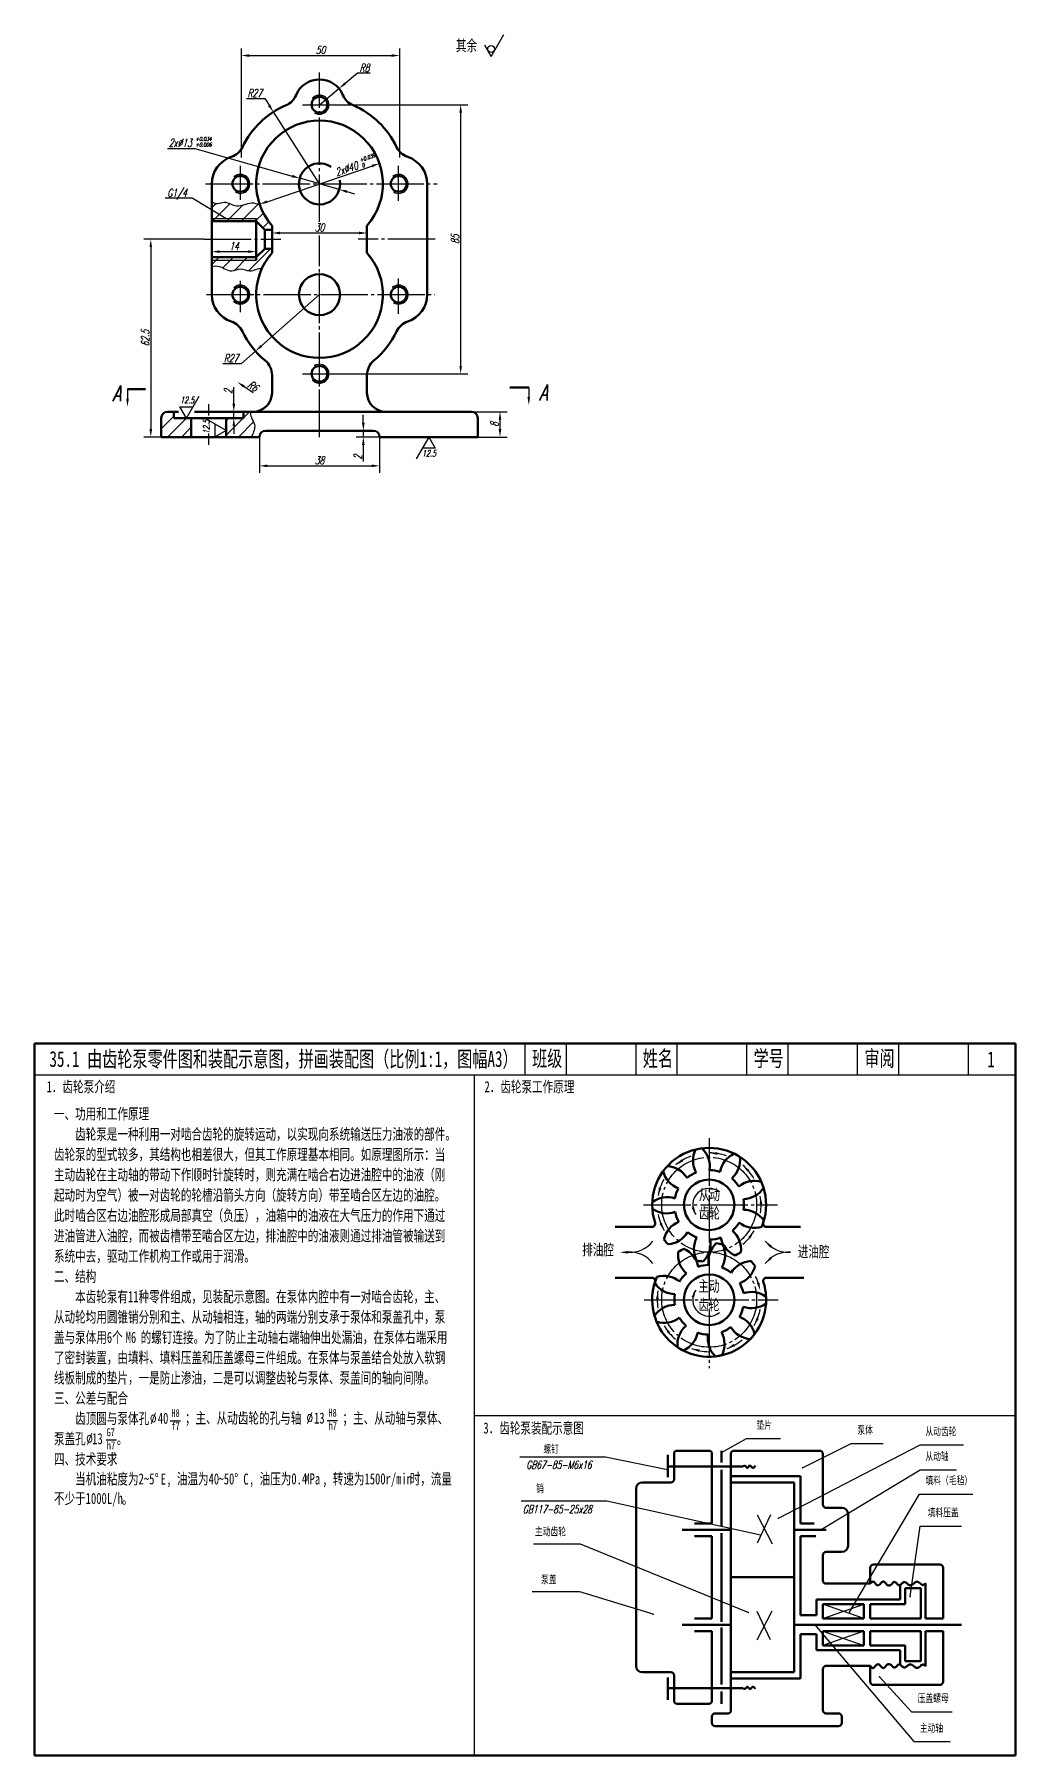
# Model space of a CAD drawing. Header units: millimetres. Extents: x -523 to 2676, y -549 to 1097.
# Drawn here: x 604 to 914, y 553 to 1097 of the extents above; entities that cross this region are included whole.
import ezdxf

# ---------------------------------------------------------------- set-up
doc = ezdxf.new("R2010")
doc.units = ezdxf.units.MM
doc.header["$PDMODE"] = 33
doc.header["$PDSIZE"] = 1.5
doc.linetypes.add('myCENTER', pattern=[18, 15, -1, 1, -1])
for name, color, linetype, lineweight in [('中心线', 7, 'myCENTER', 25), ('剖面线', 7, 'Continuous', 25), ('尺寸', 7, 'Continuous', 25), ('文字', 7, 'Continuous', 25), ('标注', 7, 'Continuous', 25), ('标题文字', 7, 'Continuous', 25), ('粗实线', 7, 'Continuous', 50), ('细实线', 7, 'Continuous', 25)]:
    doc.layers.add(name, color=color, linetype=linetype, lineweight=lineweight)
doc.styles.add('上下偏差3.5', font='txt.shx', dxfattribs={"width": 0.7, "oblique": 15, "height": 3.5})
doc.styles.add('图中汉字2-3.5号', font='', dxfattribs={"width": 0.7, "height": 3.5})
doc.styles.add('字母标注-2.5号', font='txt.shx', dxfattribs={"width": 0.7, "oblique": 15, "height": 2.5})
doc.styles.add('尺寸文字1-2.5号', font='txt.shx', dxfattribs={"width": 0.7, "oblique": 15, "height": 2.5})
doc.styles.add('标题汉字1-5号', font='SimSun.ttf', dxfattribs={"width": 0.7, "height": 5})
doc.styles.add('标题汉字2-3.5号', font='SimSun.ttf', dxfattribs={"width": 0.7, "height": 3.5})
doc.styles.add('样式 1', font='txt.shx', dxfattribs={"width": 0.7, "oblique": 15, "height": 2.5, "bigfont": 'bigfont.shx'})
doc.styles.get('图中汉字2-3.5号').set_extended_font_data('FZFangSong-Z02')
doc.dimstyles.new('ISO-25', dxfattribs={"dimtxt": 3.5, "dimasz": 2.5, "dimexe": 2.25, "dimexo": 0, "dimgap": 0.5, "dimtad": 1, "dimdsep": 46, "dimtxsty": '尺寸文字1-2.5号', "dimcen": 2.5, "dimadec": 0, "dimazin": 0, "dimtfac": 1, "dimtmove": 0, "dimatfit": 2, "dimfxl": 0, "dimarcsym": 0})
doc.dimstyles.new('水平标注25', dxfattribs={"dimtxt": 2.5, "dimasz": 2.5, "dimexe": 2, "dimexo": 0, "dimgap": 0.5, "dimtad": 1, "dimtih": 1, "dimtoh": 1, "dimdec": 0, "dimzin": 0, "dimdsep": 46, "dimtxsty": '尺寸文字1-2.5号', "dimcen": 0, "dimadec": 0, "dimazin": 0, "dimtfac": 1, "dimtdec": 0, "dimtmove": 1, "dimatfit": 2, "dimfxl": 0, "dimtolj": 1, "dimtzin": 0, "dimarcsym": 0})
pattern_1 = [(45, (-635.3552, 896.8836), (-2.245064, 2.245064), [])]

# ---------------------------------------------------------------- blocks, each defined once
blk = doc.blocks.new('*D446')
at = {"layer": 'Defpoints', "color": 0}
for p in [(657.14, 1032.53), (640.41, 970.03), (643.72, 970.03)]:
    blk.add_point(p, dxfattribs=at)
at = {"layer": '尺寸', "color": 0, "lineweight": -2}
for p, q in [((657.14, 1032.53), (638.16, 1032.53)), ((640.41, 1030.03), (640.41, 972.53)), ((643.72, 970.03), (638.16, 970.03))]:
    blk.add_line(p, q, dxfattribs=at)
at = {"layer": '尺寸', "color": 0}
for points in [[(639.99, 1030.03), (640.82, 1030.03), (640.41, 1032.53)], [(639.99, 972.53), (640.82, 972.53), (640.41, 970.03)]]:
    blk.add_solid(points, dxfattribs=at)
at = {"layer": '尺寸', "color": 0, "insert": (638.66, 1001.28), "char_height": 2.5, "attachment_point": 5, "rotation": 90, "style": '尺寸文字1-2.5号'}
blk.add_mtext('62.5', dxfattribs=at)
blk = doc.blocks.new('*D445')
at = {"layer": 'Defpoints', "color": 0}
for p in [(719.05, 1090.57), (669.05, 1058.35), (719.05, 1058.35)]:
    blk.add_point(p, dxfattribs=at)
at = {"layer": '尺寸', "color": 0, "lineweight": -2}
for p, q in [((669.05, 1058.35), (669.05, 1092.82)), ((671.55, 1090.57), (716.55, 1090.57)), ((719.05, 1058.35), (719.05, 1092.82))]:
    blk.add_line(p, q, dxfattribs=at)
at = {"layer": '尺寸', "color": 0}
for points in [[(671.55, 1090.99), (671.55, 1090.15), (669.05, 1090.57)], [(716.55, 1090.99), (716.55, 1090.15), (719.05, 1090.57)]]:
    blk.add_solid(points, dxfattribs=at)
at = {"layer": '尺寸', "color": 0, "insert": (694.05, 1092.32), "char_height": 2.5, "attachment_point": 5, "style": '尺寸文字1-2.5号'}
blk.add_mtext('50', dxfattribs=at)
blk = doc.blocks.new('*D447')
at = {"layer": 'Defpoints', "color": 0}
for p in [(699.87, 1080.14), (693.72, 1075.03)]:
    blk.add_point(p, dxfattribs=at)
at = {"layer": '尺寸', "color": 0, "lineweight": -2}
for p, q in [((705.69, 1084.98), (701.79, 1081.74)), ((709.67, 1084.98), (705.69, 1084.98)), ((693.72, 1075.03), (699.87, 1080.14))]:
    blk.add_line(p, q, dxfattribs=at)
at = {"layer": '尺寸', "color": 0}
blk.add_solid([(701.53, 1082.06), (702.06, 1081.42), (699.87, 1080.14)], dxfattribs=at)
at = {"layer": '尺寸', "color": 0, "insert": (707.93, 1086.73), "char_height": 2.5, "attachment_point": 5, "style": '尺寸文字1-2.5号'}
blk.add_mtext('\\A1;R8', dxfattribs=at)
blk = doc.blocks.new('*D448')
at = {"layer": 'Defpoints', "color": 0}
for p in [(699.95, 1075.03), (699.95, 990.03), (738.31, 990.03)]:
    blk.add_point(p, dxfattribs=at)
at = {"layer": '尺寸', "color": 0, "lineweight": -2}
for p, q in [((699.95, 1075.03), (740.56, 1075.03)), ((738.31, 1072.53), (738.31, 992.53)), ((699.95, 990.03), (740.56, 990.03))]:
    blk.add_line(p, q, dxfattribs=at)
at = {"layer": '尺寸', "color": 0}
for points in [[(737.9, 1072.53), (738.73, 1072.53), (738.31, 1075.03)], [(737.9, 992.53), (738.73, 992.53), (738.31, 990.03)]]:
    blk.add_solid(points, dxfattribs=at)
at = {"layer": '尺寸', "color": 0, "insert": (736.56, 1032.53), "char_height": 2.5, "attachment_point": 5, "rotation": 90, "style": '尺寸文字1-2.5号'}
blk.add_mtext('85', dxfattribs=at)
blk = doc.blocks.new('*D449')
at = {"layer": 'Defpoints', "color": 0}
for p in [(687.46, 1051.81), (699.97, 1048.26)]:
    blk.add_point(p, dxfattribs=at)
at = {"layer": '尺寸', "color": 0, "lineweight": -2}
for p, q in [((645.66, 1061.24), (654.3, 1061.24)), ((654.3, 1061.24), (685.06, 1052.49)), ((699.97, 1048.26), (687.46, 1051.81)), ((702.37, 1047.57), (704.78, 1046.89))]:
    blk.add_line(p, q, dxfattribs=at)
at = {"layer": '尺寸', "color": 0}
for points in [[(685.17, 1052.89), (684.95, 1052.09), (687.46, 1051.81)], [(702.49, 1047.97), (702.26, 1047.17), (699.97, 1048.26)]]:
    blk.add_solid(points, dxfattribs=at)
at = {"layer": '尺寸', "color": 0, "insert": (649.73, 1062.99), "char_height": 2.5, "attachment_point": 5, "style": '尺寸文字1-2.5号'}
blk.add_mtext('\\A1;2x%%C13', dxfattribs=at)
blk = doc.blocks.new('*D450')
at = {"layer": 'Defpoints', "color": 0}
for p in [(712.65, 1056.47), (674.78, 1043.6)]:
    blk.add_point(p, dxfattribs=at)
at = {"layer": '尺寸', "color": 0, "lineweight": -2}
blk.add_line((677.15, 1044.4), (710.29, 1055.66), dxfattribs=at)
at = {"layer": '尺寸', "color": 0}
for points in [[(710.15, 1056.06), (710.42, 1055.27), (712.65, 1056.47)], [(677.01, 1044.8), (677.28, 1044.01), (674.78, 1043.6)]]:
    blk.add_solid(points, dxfattribs=at)
at = {"layer": '尺寸', "color": 0, "insert": (702.26, 1054.79), "char_height": 2.5, "attachment_point": 5, "rotation": 18.7713, "style": '尺寸文字1-2.5号'}
blk.add_mtext('2x%%C40', dxfattribs=at)
blk = doc.blocks.new('*D451')
at = {"layer": 'Defpoints', "color": 0}
for p in [(739.72, 978.03), (743.72, 970.03), (750.74, 970.03)]:
    blk.add_point(p, dxfattribs=at)
at = {"layer": '尺寸', "color": 0, "lineweight": -2}
for p, q in [((739.72, 978.03), (752.99, 978.03)), ((750.74, 975.53), (750.74, 972.53)), ((743.72, 970.03), (752.99, 970.03))]:
    blk.add_line(p, q, dxfattribs=at)
at = {"layer": '尺寸', "color": 0}
for points in [[(750.32, 975.53), (751.16, 975.53), (750.74, 978.03)], [(750.32, 972.53), (751.16, 972.53), (750.74, 970.03)]]:
    blk.add_solid(points, dxfattribs=at)
at = {"layer": '尺寸', "color": 0, "insert": (748.99, 974.03), "char_height": 2.5, "attachment_point": 5, "rotation": 90, "style": '尺寸文字1-2.5号'}
blk.add_mtext('8', dxfattribs=at)
blk = doc.blocks.new('*D452')
at = {"layer": 'Defpoints', "color": 0}
for p in [(707.56, 970.03), (710.72, 972.03), (712.72, 970.03)]:
    blk.add_point(p, dxfattribs=at)
at = {"layer": '尺寸', "color": 0, "lineweight": -2}
for p, q in [((707.56, 974.53), (707.56, 977.03)), ((710.72, 972.03), (705.31, 972.03)), ((712.72, 970.03), (705.31, 970.03)), ((707.56, 972.03), (707.56, 970.03)), ((707.56, 967.53), (707.56, 962.31))]:
    blk.add_line(p, q, dxfattribs=at)
at = {"layer": '尺寸', "color": 0}
for points in [[(707.15, 974.53), (707.98, 974.53), (707.56, 972.03)], [(707.15, 967.53), (707.98, 967.53), (707.56, 970.03)]]:
    blk.add_solid(points, dxfattribs=at)
at = {"layer": '尺寸', "color": 0, "insert": (705.81, 963.67), "char_height": 2.5, "attachment_point": 5, "rotation": 90, "style": '尺寸文字1-2.5号'}
blk.add_mtext('2', dxfattribs=at)
blk = doc.blocks.new('*D453')
at = {"layer": 'Defpoints', "color": 0}
for p in [(666.63, 978.03), (669.6, 976.03), (669.72, 978.03)]:
    blk.add_point(p, dxfattribs=at)
at = {"layer": '尺寸', "color": 0, "lineweight": -2}
for p, q in [((666.63, 980.53), (666.63, 985.76)), ((669.72, 978.03), (664.38, 978.03)), ((669.6, 976.03), (664.38, 976.03)), ((666.63, 976.03), (666.63, 978.03)), ((666.63, 973.53), (666.63, 971.03))]:
    blk.add_line(p, q, dxfattribs=at)
at = {"layer": '尺寸', "color": 0}
for points in [[(666.22, 980.53), (667.05, 980.53), (666.63, 978.03)], [(666.22, 973.53), (667.05, 973.53), (666.63, 976.03)]]:
    blk.add_solid(points, dxfattribs=at)
at = {"layer": '尺寸', "color": 0, "insert": (664.88, 984.4), "char_height": 2.5, "attachment_point": 5, "rotation": 90, "style": '尺寸文字1-2.5号'}
blk.add_mtext('2', dxfattribs=at)
blk = doc.blocks.new('*D454')
at = {"layer": 'Defpoints', "color": 0}
for p in [(674.72, 970.03), (712.72, 970.03), (712.72, 960.93)]:
    blk.add_point(p, dxfattribs=at)
at = {"layer": '尺寸', "color": 0, "lineweight": -2}
for p, q in [((674.72, 970.03), (674.72, 958.68)), ((712.72, 970.03), (712.72, 958.68)), ((677.22, 960.93), (710.22, 960.93))]:
    blk.add_line(p, q, dxfattribs=at)
at = {"layer": '尺寸', "color": 0}
for points in [[(677.22, 961.35), (677.22, 960.52), (674.72, 960.93)], [(710.22, 961.35), (710.22, 960.52), (712.72, 960.93)]]:
    blk.add_solid(points, dxfattribs=at)
at = {"layer": '尺寸', "color": 0, "insert": (693.72, 962.68), "char_height": 2.5, "attachment_point": 5, "style": '尺寸文字1-2.5号'}
blk.add_mtext('38', dxfattribs=at)
blk = doc.blocks.new('*D455')
at = {"layer": 'Defpoints', "color": 0}
for p in [(693.72, 1015.03), (673.48, 997.16)]:
    blk.add_point(p, dxfattribs=at)
at = {"layer": '尺寸', "color": 0, "lineweight": -2}
for p, q in [((693.72, 1015.03), (675.35, 998.82)), ((673.48, 997.16), (668.95, 993.17)), ((668.95, 993.17), (663.12, 993.17))]:
    blk.add_line(p, q, dxfattribs=at)
at = {"layer": '尺寸', "color": 0}
blk.add_solid([(675.07, 999.13), (675.63, 998.51), (673.48, 997.16)], dxfattribs=at)
at = {"layer": '尺寸', "color": 0, "insert": (665.79, 994.92), "char_height": 2.5, "attachment_point": 5, "style": '尺寸文字1-2.5号'}
blk.add_mtext('R27', dxfattribs=at)
blk = doc.blocks.new('*D456')
at = {"layer": 'Defpoints', "color": 0}
for p in [(667.78, 987.44), (672.72, 984.03)]:
    blk.add_point(p, dxfattribs=at)
at = {"layer": '尺寸', "color": 0, "lineweight": -2}
blk.add_line((672.72, 984.03), (669.84, 986.02), dxfattribs=at)
at = {"layer": '尺寸', "color": 0}
blk.add_solid([(670.07, 986.37), (669.6, 985.68), (667.78, 987.44)], dxfattribs=at)
at = {"layer": '尺寸', "color": 0, "insert": (672.71, 986.16), "char_height": 2.5, "attachment_point": 5, "rotation": 325.3446, "style": '尺寸文字1-2.5号'}
blk.add_mtext('R6', dxfattribs=at)
blk = doc.blocks.new('*D457')
at = {"layer": 'Defpoints', "color": 0}
for p in [(679.14, 1072.76), (693.72, 1050.03)]:
    blk.add_point(p, dxfattribs=at)
at = {"layer": '尺寸', "color": 0, "lineweight": -2}
for p, q in [((670.6, 1076.97), (676.44, 1076.97)), ((676.44, 1076.97), (677.79, 1074.86)), ((693.72, 1050.03), (679.14, 1072.76))]:
    blk.add_line(p, q, dxfattribs=at)
at = {"layer": '尺寸', "color": 0}
blk.add_solid([(678.14, 1075.09), (677.44, 1074.64), (679.14, 1072.76)], dxfattribs=at)
at = {"layer": '尺寸', "color": 0, "insert": (673.27, 1078.72), "char_height": 2.5, "attachment_point": 5, "style": '尺寸文字1-2.5号'}
blk.add_mtext('\\A1;R27', dxfattribs=at)
blk = doc.blocks.new('*D458')
at = {"layer": 'Defpoints', "color": 0}
for p in [(708.72, 1034.51), (678.72, 1032.53), (708.72, 1032.53)]:
    blk.add_point(p, dxfattribs=at)
at = {"layer": '尺寸', "color": 0, "lineweight": -2}
for p, q in [((678.72, 1032.53), (678.72, 1036.76)), ((681.22, 1034.51), (706.22, 1034.51)), ((708.72, 1032.53), (708.72, 1036.76))]:
    blk.add_line(p, q, dxfattribs=at)
at = {"layer": '尺寸', "color": 0}
for points in [[(681.22, 1034.93), (681.22, 1034.09), (678.72, 1034.51)], [(706.22, 1034.93), (706.22, 1034.09), (708.72, 1034.51)]]:
    blk.add_solid(points, dxfattribs=at)
at = {"layer": '尺寸', "color": 0, "insert": (693.72, 1036.26), "char_height": 2.5, "attachment_point": 5, "style": '尺寸文字1-2.5号'}
blk.add_mtext('30', dxfattribs=at)
blk = doc.blocks.new('*D459')
at = {"layer": 'Defpoints', "color": 0}
for p in [(673.72, 1028.62), (659.72, 1026.83), (673.72, 1026.83)]:
    blk.add_point(p, dxfattribs=at)
at = {"layer": '尺寸', "color": 0, "lineweight": -2}
for p, q in [((659.72, 1026.83), (659.72, 1030.87)), ((662.22, 1028.62), (671.22, 1028.62)), ((673.72, 1026.83), (673.72, 1030.87))]:
    blk.add_line(p, q, dxfattribs=at)
at = {"layer": '尺寸', "color": 0}
for points in [[(662.22, 1029.03), (662.22, 1028.2), (659.72, 1028.62)], [(671.22, 1029.03), (671.22, 1028.2), (673.72, 1028.62)]]:
    blk.add_solid(points, dxfattribs=at)
at = {"layer": '尺寸', "color": 0, "insert": (666.72, 1030.37), "char_height": 2.5, "attachment_point": 5, "style": '尺寸文字1-2.5号'}
blk.add_mtext('14', dxfattribs=at)

msp = doc.modelspace()

# ---------------------------------------------------------------- hatches: boundary and pattern name
at = {"layer": '剖面线'}
h = msp.add_hatch(dxfattribs=at)
h.set_pattern_fill('ANSI31', color=256, style=0)
h.set_pattern_definition(pattern_1)
edge = h.paths.add_edge_path()
edge.add_spline(control_points=[(674.84, 1043.423), (673.988, 1043.806), (671.596, 1044.501), (667.704, 1042.057), (664.289, 1044.811), (661.581, 1043.613), (660.296, 1044.007), (659.716, 1044.284)], knot_values=[1.6158403, 1.6158403, 1.6158403, 1.6158403, 4.3509265, 9.2051978, 13.1562341, 15.383671, 17.2673785, 17.2673785, 17.2673785, 17.2673785], degree=3, periodic=0)
edge.add_line((659.716, 1044.284), (659.716, 1039.133))
edge.add_line((659.716, 1039.133), (673.716, 1039.133))
edge.add_line((673.716, 1039.133), (673.716, 1038.233))
edge.add_line((673.716, 1038.233), (676.416, 1035.533))
edge.add_line((676.416, 1035.533), (678.716, 1035.533))
edge.add_line((678.716, 1035.533), (678.716, 1036.804))
edge.add_arc((693.716, 1050.033), 20, 199.29792, 221.40962, ccw=False)
h.paths.add_polyline_path([(673.716, 1039.133), (659.716, 1039.133), (659.716, 1038.233), (673.716, 1038.233)], flags=17)
h.paths.add_polyline_path([(673.716, 1026.833), (659.716, 1026.833), (659.716, 1025.933), (673.716, 1025.933)], flags=17)
edge = h.paths.add_edge_path()
edge.add_line((678.716, 1028.262), (678.716, 1029.533))
edge.add_line((678.716, 1029.533), (676.482, 1029.533))
edge.add_line((676.482, 1029.533), (673.716, 1026.833))
edge.add_line((673.716, 1026.833), (673.716, 1025.933))
edge.add_line((673.716, 1025.933), (659.716, 1025.933))
edge.add_line((659.716, 1025.933), (659.716, 1023.957))
edge.add_spline(control_points=[(659.716, 1023.957), (660.499, 1024.116), (662.669, 1024.245), (665.514, 1021.719), (668.832, 1023.713), (671.861, 1021.746), (674.404, 1023.528), (675.468, 1023.219)], knot_values=[2.0748474, 2.0748474, 2.0748474, 2.0748474, 4.4317112, 8.6930437, 11.4843672, 14.4236618, 18.3086413, 18.3086413, 18.3086413, 18.3086413], degree=3, periodic=0)
edge.add_arc((693.716, 1015.033), 20, 138.59038, 155.84016, ccw=False)
h = msp.add_hatch(dxfattribs=at)
h.set_pattern_fill('ANSI31', color=256, style=0)
h.set_pattern_definition(pattern_1)
h.paths.add_polyline_path([(647.716, 976.033), (647.716, 978.033), (645.716, 978.033, 0.4142136), (643.716, 976.033), (643.716, 970.033), (653.216, 970.033), (653.216, 976.033)])
edge = h.paths.add_edge_path()
edge.add_spline(control_points=[(672.28, 970.033), (672.312, 970.137), (672.742, 971.465), (673.849, 973.645), (672.035, 975.975), (671.894, 977.39), (671.912, 978.033)], knot_values=[1.8579328, 1.8579328, 1.8579328, 1.8579328, 2.1751124, 5.8990735, 8.2972884, 10.2104641, 10.2104641, 10.2104641, 10.2104641], degree=3, periodic=0)
edge.add_line((671.912, 978.033), (669.716, 978.033))
edge.add_line((669.716, 978.033), (669.716, 976.033))
edge.add_line((669.716, 976.033), (664.216, 976.033))
edge.add_line((664.216, 976.033), (664.216, 970.033))
edge.add_line((664.216, 970.033), (672.28, 970.033))

# ---------------------------------------------------------------- linework, layer by layer
at = {"layer": '中心线'}
for p, q in [((693.716, 1038.011), (693.716, 1085.172)), ((688.329, 1075.033), (699.954, 1075.033)), ((668.716, 1044.986), (668.716, 1055.718)), ((718.716, 1044.654), (718.716, 1055.718)), ((657.706, 1050.033), (730.86, 1050.033)), ((693.716, 970.033), (693.716, 1033.725)), ((657.139, 1032.533), (681.524, 1032.533)), ((730.293, 1032.533), (705.909, 1032.533)), ((668.716, 1009.541), (668.716, 1019.441)), ((718.716, 1008.974), (718.716, 1020.104)), ((657.99, 1015.033), (730.01, 1015.033)), ((688.329, 990.033), (699.954, 990.033)), ((658.716, 976.87), (658.716, 980.405)), ((658.716, 967.523), (658.716, 971.177)), ((816.827, 748.49), (816.827, 675.786)), ((796.053, 727.445), (838.413, 727.445)), ((796.313, 697.445), (838.673, 697.445))]:
    msp.add_line(p, q, dxfattribs=at)
for centre in [(816.827, 727.445), (816.827, 697.445)]:
    msp.add_circle(centre, 15, dxfattribs=at)
at = {"layer": '尺寸'}
for p, q in [((747.996, 1090.316), (745.975, 1093.816)), ((747.996, 1090.316), (751.999, 1097.25)), ((653.447, 1045.51), (644.928, 1045.51)), ((664.142, 1039.133), (653.447, 1045.51)), ((633.052, 985.136), (633.052, 982.136)), ((759.837, 985.643), (759.837, 982.643)), ((649.618, 979.533), (653.659, 979.533)), ((651.639, 976.033), (649.618, 979.533)), ((651.639, 976.033), (655.642, 982.967)), ((664.216, 972.119), (657.282, 976.123)), ((660.716, 970.099), (660.716, 974.14)), ((664.216, 972.119), (660.716, 970.099)), ((728.216, 970.033), (724.213, 963.099)), ((728.216, 970.033), (730.237, 966.533)), ((730.237, 966.533), (726.196, 966.533))]:
    msp.add_line(p, q, dxfattribs=at)
at = {"layer": '尺寸', "const_width": 0.25}
for points in [[(846.235, 644.365, 1), (846.485, 644.365, 1)], [(838.587, 628.408, 1), (838.837, 628.408, 1)], [(880.202, 603.685, 1), (880.452, 603.685, 1)], [(798.997, 598.066, 1), (799.247, 598.066, 1)], [(829.054, 598.637, 1), (829.304, 598.637, 1)], [(861.082, 598.74, 1), (861.332, 598.74, 1)], [(870.53, 578.287, 1), (870.78, 578.287, 1)]]:
    msp.add_lwpolyline(points, format="xyb", close=True, dxfattribs=at)
at = {"layer": '尺寸'}
msp.add_circle((747.939, 1092.677), 1.092, dxfattribs=at)
for points in [[(632.635, 982.136), (633.469, 982.136), (633.052, 979.636)], [(759.42, 982.643), (760.253, 982.643), (759.837, 980.143)]]:
    msp.add_solid(points, dxfattribs=at)
at = {"layer": '标注'}
for p, q in [((646.492, 659.231), (649.758, 659.231)), ((696.107, 659.308), (699.374, 659.308)), ((626.356, 653.223), (629.623, 653.223))]:
    msp.add_line(p, q, dxfattribs=at)
for centre, radius, start, end in [((816.827, 727.445), 16.404, 110.6074, 129.73819), ((816.827, 727.445), 16.404, 70.6074, 89.73819), ((816.827, 727.445), 16.404, 30.6074, 49.73819), ((816.827, 727.445), 16.404, 150.6074, 169.73819), ((816.827, 727.445), 5.206, 51.26443, 216.22105), ((816.827, 727.445), 16.404, 350.6074, 9.73819), ((816.827, 727.445), 16.404, 190.6074, 209.73819), ((816.827, 727.445), 16.404, 310.6074, 329.73819), ((791.859, 721.518), 9.106, 265.16547, 322.49689), ((791.859, 703.372), 9.106, 37.50311, 94.83453), ((841.795, 721.518), 9.106, 217.50311, 274.83453), ((841.795, 703.372), 9.106, 85.16547, 142.49689), ((816.827, 697.445), 16.404, 18.26181, 26.56747), ((816.827, 697.445), 16.404, 170.26181, 189.3926), ((816.827, 697.445), 5.206, 143.77895, 308.73557), ((816.827, 697.445), 16.404, 330.26181, 349.3926), ((816.827, 697.445), 16.404, 210.26181, 229.3926), ((816.827, 697.445), 16.404, 250.26181, 269.3926), ((816.827, 697.445), 16.404, 290.26181, 309.3926)]:
    msp.add_arc(centre, radius, start, end, dxfattribs=at)
for points in [[(808.161, 741.845), (808.639, 741.163), (806.353, 740.07)], [(819.445, 744.047), (819.373, 743.216), (816.918, 743.849)], [(829.504, 738.48), (828.915, 737.89), (827.441, 739.953)], [(800.933, 732.906), (801.737, 732.691), (800.688, 730.384)], [(833.631, 727.75), (832.801, 727.677), (832.998, 730.204)], [(811.267, 726.507), (812.034, 726.833), (812.627, 724.369)], [(801.141, 721.412), (801.896, 721.764), (802.575, 719.322)], [(829.895, 716.877), (829.213, 717.355), (830.988, 719.164)], [(791.091, 712.862), (791.091, 712.029), (788.591, 712.445)], [(836.648, 714.493), (836.058, 713.904), (834.585, 715.966)], [(836.648, 710.397), (836.058, 710.987), (834.585, 708.924)], [(832.722, 702.906), (831.917, 702.691), (832.966, 700.384)], [(800.023, 697.75), (800.853, 697.677), (800.656, 700.204)], [(811.267, 698.383), (812.034, 698.057), (812.627, 700.521)], [(832.513, 691.412), (831.758, 691.764), (831.079, 689.322)], [(803.759, 686.877), (804.442, 687.355), (802.666, 689.164)], [(813.609, 680.95), (813.825, 681.754), (811.302, 681.999)], [(824.965, 682.74), (824.613, 683.496), (822.523, 682.062)]]:
    msp.add_solid(points, dxfattribs=at)
at = {"layer": '粗实线'}
for p, q in [((659.716, 1015.033), (659.716, 1050.033)), ((727.716, 1015.033), (727.716, 1050.033)), ((673.716, 1025.933), (673.716, 1039.133)), ((659.716, 1038.233), (673.716, 1038.233)), ((673.716, 1038.233), (676.416, 1035.533)), ((676.416, 1035.533), (678.716, 1035.533)), ((676.416, 1035.533), (676.416, 1029.469)), ((678.716, 1028.262), (678.716, 1036.804)), ((708.716, 1028.262), (708.716, 1036.804)), ((676.482, 1029.533), (673.716, 1026.833)), ((676.482, 1029.533), (678.716, 1029.533)), ((659.716, 1026.833), (673.716, 1026.833)), ((633.052, 985.136), (638.736, 985.136)), ((678.716, 984.033), (678.716, 989.577)), ((708.716, 984.033), (708.716, 989.577)), ((753.861, 985.643), (759.837, 985.643)), ((643.716, 970.033), (643.716, 976.033)), ((645.716, 978.033), (649.195, 978.033)), ((647.716, 976.033), (647.716, 978.033)), ((647.716, 976.033), (669.716, 976.033)), ((653.216, 970.033), (653.216, 976.033)), ((654.26, 978.033), (714.716, 978.033)), ((664.216, 970.033), (664.216, 976.033)), ((669.716, 976.033), (669.716, 978.033)), ((714.716, 978.033), (741.716, 978.033)), ((743.716, 970.033), (743.716, 976.033)), ((643.716, 970.033), (674.716, 970.033)), ((674.716, 970.033), (674.716, 970.033)), ((676.716, 972.033), (710.716, 972.033)), ((712.716, 970.033), (712.716, 970.033)), ((712.716, 970.033), (743.716, 970.033)), ((603.641, 778.423), (603.641, 768.423)), ((913.641, 778.423), (603.641, 778.423)), ((913.641, 768.423), (913.641, 778.423)), ((603.641, 768.423), (603.641, 553.423)), ((913.641, 553.423), (913.641, 768.423)), ((798.781, 720.501), (787.14, 720.501)), ((834.119, 722.448), (833.434, 720.501)), ((834.873, 720.501), (845.69, 720.501)), ((830.017, 709.694), (831.332, 708.103)), ((798.781, 704.389), (787.14, 704.389)), ((800.344, 704.678), (799.624, 702.744)), ((834.873, 704.389), (846.729, 704.389)), ((803.723, 648.411), (803.723, 641.419)), ((805.723, 648.747), (805.723, 640.747)), ((816.723, 649.747), (806.723, 649.747)), ((817.723, 626.747), (817.723, 648.747)), ((820.723, 646.057), (820.723, 649.747)), ((823.723, 567.747), (823.723, 648.747)), ((824.723, 649.747), (851.723, 649.747)), ((852.723, 632.747), (852.723, 648.747)), ((803.723, 644.747), (827.465, 644.747)), ((820.723, 625.877), (820.723, 643.728)), ((823.723, 641.747), (845.723, 641.747)), ((845.723, 626.747), (845.723, 641.747)), ((793.723, 637.747), (793.723, 581.747)), ((804.723, 639.747), (795.723, 639.747)), ((823.723, 639.747), (843.723, 639.747)), ((843.723, 579.747), (843.723, 639.747)), ((853.723, 631.747), (858.723, 631.747)), ((812.222, 626.747), (817.723, 626.747)), ((845.723, 626.747), (850.017, 626.747)), ((860.723, 619.747), (860.723, 629.747)), ((808.274, 624.747), (823.723, 624.747)), ((812.222, 622.747), (817.723, 622.747)), ((817.723, 596.747), (817.723, 622.747)), ((820.723, 595.656), (820.723, 623.708)), ((843.723, 624.747), (853.784, 624.747)), ((845.723, 622.747), (850.511, 622.747)), ((845.723, 597.747), (845.723, 622.747)), ((852.723, 608.747), (852.723, 616.747)), ((853.723, 617.747), (858.723, 617.747)), ((823.723, 609.747), (843.723, 609.747)), ((867.723, 607.747), (867.723, 612.747)), ((868.723, 613.747), (889.723, 613.747)), ((890.723, 596.747), (890.723, 612.747)), ((853.723, 607.747), (867.723, 607.747)), ((877.223, 602.747), (877.223, 607.382)), ((878.807, 601.247), (878.807, 606.286)), ((878.807, 606.286), (883.689, 606.286)), ((883.689, 606.286), (883.689, 596.747)), ((885.223, 596.747), (885.223, 607.821)), ((850.723, 597.747), (850.723, 602.747)), ((850.723, 602.747), (877.223, 602.747)), ((852.723, 596.747), (852.723, 601.247)), ((852.723, 601.247), (865.723, 601.247)), ((865.723, 596.747), (865.723, 601.247)), ((867.723, 596.747), (867.723, 601.247)), ((867.723, 601.247), (878.807, 601.247)), ((808.274, 594.747), (823.723, 594.747)), ((812.222, 596.747), (817.723, 596.747)), ((820.723, 575.84), (820.723, 593.893)), ((843.723, 594.747), (896.524, 594.747)), ((845.723, 597.747), (850.723, 597.747)), ((852.723, 596.747), (865.723, 596.747)), ((867.723, 596.747), (883.689, 596.747)), ((885.223, 596.747), (890.723, 596.747)), ((812.222, 592.747), (817.723, 592.747)), ((817.723, 570.747), (817.723, 592.747)), ((845.723, 577.747), (845.723, 591.747)), ((845.723, 591.747), (850.723, 591.747)), ((850.723, 591.747), (850.723, 586.747)), ((852.723, 592.747), (852.723, 588.247)), ((852.723, 592.747), (865.723, 592.747)), ((852.723, 588.247), (865.723, 588.247)), ((865.723, 592.747), (865.723, 588.247)), ((867.723, 592.747), (883.689, 592.747)), ((867.723, 592.747), (867.723, 588.247)), ((867.723, 588.247), (878.807, 588.247)), ((878.807, 588.247), (878.807, 583.207)), ((883.689, 583.207), (883.689, 592.747)), ((885.223, 592.747), (890.723, 592.747)), ((885.223, 592.747), (885.223, 581.672)), ((890.723, 576.747), (890.723, 592.747)), ((850.723, 586.747), (877.223, 586.747)), ((877.223, 586.747), (877.223, 582.111)), ((878.807, 583.207), (883.689, 583.207)), ((795.723, 579.747), (804.723, 579.747)), ((803.723, 571.082), (803.723, 578.075)), ((805.723, 578.747), (805.723, 570.747)), ((823.723, 579.747), (843.723, 579.747)), ((823.723, 577.747), (845.723, 577.747)), ((852.723, 567.747), (852.723, 580.747)), ((853.723, 581.747), (867.723, 581.747)), ((867.723, 576.747), (867.723, 581.747)), ((803.723, 574.747), (827.465, 574.747)), ((820.723, 569.747), (820.723, 573.709)), ((868.723, 575.747), (889.723, 575.747)), ((806.723, 569.747), (816.723, 569.747)), ((817.723, 563.747), (817.723, 565.747)), ((818.723, 566.747), (822.723, 566.747)), ((853.723, 566.747), (857.723, 566.747)), ((858.723, 563.747), (858.723, 565.747)), ((818.723, 562.747), (857.723, 562.747)), ((603.641, 553.423), (913.641, 553.423))]:
    msp.add_line(p, q, dxfattribs=at)
for centre, radius in [((693.716, 1075.033), 2.5), ((668.716, 1050.033), 2.5), ((718.716, 1050.033), 2.5), ((668.716, 1015.033), 2.5), ((693.716, 1015.033), 6.5), ((718.716, 1015.033), 2.5), ((693.716, 990.033), 2.5), ((816.827, 727.445), 8), ((816.827, 697.445), 8)]:
    msp.add_circle(centre, radius, dxfattribs=at)
for centre, radius, start, end in [((693.716, 1075.033), 8, 22.51077, 157.48923), ((680.783, 1080.393), 6, 293.07392, 337.48923), ((706.65, 1080.393), 6, 202.51077, 246.92608), ((693.716, 1050.033), 27, 113.07392, 154.47858), ((693.716, 1050.033), 27, 25.52142, 66.92608), ((693.716, 1050.033), 20, 318.59038, 221.40962), ((663.936, 1064.251), 6, 288.58231, 334.47858), ((723.496, 1064.251), 6, 205.52142, 251.41769), ((668.716, 1050.033), 9, 108.58231, 180), ((693.716, 1050.033), 6.5, 55.56057, 10.4023), ((718.716, 1050.033), 9, 360, 71.41769), ((693.716, 1015.033), 20, 138.59038, 41.40962), ((668.716, 1015.033), 9, 180, 251.41769), ((718.716, 1015.033), 9, 288.58231, 0), ((663.936, 1000.815), 6, 25.52142, 71.41769), ((723.496, 1000.815), 6, 108.58231, 154.47858), ((693.716, 1015.033), 27, 205.52142, 230.4788), ((693.716, 1015.033), 27, 309.5212, 334.47858), ((672.716, 989.577), 6, 0, 50.4788), ((714.716, 989.577), 6, 129.5212, 180), ((672.716, 984.033), 6, 270, 0), ((714.716, 984.033), 6, 180, 270), ((645.716, 976.033), 2, 90, 180), ((741.716, 976.033), 2, 0, 90), ((676.716, 970.033), 2, 90, 180), ((710.716, 970.033), 2, 0, 90), ((816.827, 727.445), 18, 341.76853, 198.23147), ((809.215, 739.577), 7.815, 351.67008, 47.07448), ((803.198, 731.846), 7.815, 31.67008, 87.07448), ((819.539, 741.508), 7.815, 154.11373, 209.51812), ((827.944, 736.474), 7.815, 114.11373, 169.51812), ((818.794, 741.631), 7.815, 311.67008, 7.07448), ((809.866, 739.961), 7.815, 194.11373, 249.51812), ((816.827, 727.445), 11, 111.81727, 129.37093), ((816.827, 727.445), 11, 71.81727, 89.37093), ((816.827, 727.445), 11, 31.81727, 49.37093), ((831.147, 727.216), 7.815, 74.11373, 129.51812), ((803.558, 722.056), 7.815, 71.67008, 127.07448), ((816.827, 727.445), 11, 151.81727, 169.37093), ((827.452, 737.048), 7.815, 271.67008, 327.07448), ((816.827, 727.445), 11, 351.81727, 9.37093), ((803.449, 732.558), 7.815, 234.11373, 289.51812), ((816.827, 727.445), 11, 191.81727, 209.37093), ((827.649, 718.065), 7.815, 34.11373, 89.51812), ((798.781, 721.501), 1, 270, 18.23147), ((810.127, 714.788), 7.815, 111.67008, 167.07448), ((803.292, 722.763), 7.815, 274.11373, 329.51812), ((816.827, 727.445), 11, 231.81727, 249.37093), ((816.827, 727.445), 11, 311.81727, 329.37093), ((819.088, 713.303), 7.815, 354.11373, 49.51812), ((831.139, 727.971), 7.815, 231.67008, 287.07448), ((834.873, 721.501), 1, 161.76853, 270), ((816.827, 727.445), 18, 217.30701, 223.88119), ((814.813, 711.625), 7.815, 173.11373, 228.51812), ((816.827, 697.445), 18, 116.30701, 122.88119), ((805.68, 706.438), 7.815, 10.67008, 66.07448), ((819.83, 713.442), 7.815, 151.67008, 207.07448), ((809.469, 715.158), 7.815, 314.11373, 9.51812), ((824.399, 709.602), 7.815, 133.11373, 188.51812), ((816.827, 727.445), 11, 271.81727, 289.37093), ((816.827, 697.445), 18, 76.30701, 82.88119), ((828.129, 718.649), 7.815, 191.67008, 247.07448), ((814.069, 711.499), 7.815, 330.67008, 26.07448), ((816.827, 727.445), 18, 297.30701, 303.88119), ((816.827, 727.445), 18, 257.30701, 263.88119), ((816.827, 697.445), 11, 90.81727, 108.37093), ((816.827, 697.445), 11, 50.81727, 68.37093), ((830.441, 701.891), 7.815, 93.11373, 148.51812), ((823.747, 709.984), 7.815, 290.67008, 346.07448), ((798.781, 703.389), 1, 341.76853, 90), ((816.827, 697.445), 18, 161.76853, 221.69299), ((806.17, 707.013), 7.815, 213.11373, 268.51812), ((802.508, 697.169), 7.815, 50.67008, 106.07448), ((816.827, 697.445), 11, 130.81727, 148.37093), ((816.827, 697.445), 11, 10.81727, 28.37093), ((834.873, 703.389), 1, 90, 198.23147), ((816.827, 697.445), 18, 356.30701, 18.23147), ((816.827, 697.445), 18, 221.69299, 356.30701), ((816.827, 697.445), 11, 170.81727, 188.37093), ((830.188, 702.602), 7.815, 250.67008, 306.07448), ((830.114, 692.099), 7.815, 53.11373, 108.51812), ((806.036, 688.029), 7.815, 90.67008, 146.07448), ((802.513, 697.924), 7.815, 253.11373, 308.51812), ((816.827, 697.445), 11, 210.81727, 228.37093), ((816.827, 697.445), 11, 330.81727, 348.37093), ((823.569, 684.81), 7.815, 13.11373, 68.51812), ((814.613, 683.296), 7.815, 130.67008, 186.07448), ((805.554, 688.612), 7.815, 293.11373, 348.51812), ((816.827, 697.445), 11, 250.81727, 268.37093), ((824.226, 685.183), 7.815, 170.67008, 226.07448), ((816.827, 697.445), 11, 290.81727, 308.37093), ((813.87, 683.432), 7.815, 333.11373, 28.51812), ((830.377, 692.807), 7.815, 210.67008, 266.07448), ((816.827, 697.445), 18, 316.30701, 322.88119), ((816.827, 697.445), 18, 236.30701, 242.88119), ((816.827, 697.445), 18, 276.30701, 282.88119), ((806.723, 648.747), 1, 90, 180), ((816.723, 648.747), 1, 0, 90), ((824.723, 648.747), 1, 90, 180), ((851.723, 648.747), 1, 0, 90), ((795.723, 637.747), 2, 90, 180), ((804.723, 640.747), 1, 270, 0), ((853.723, 632.747), 1, 180, 270), ((858.723, 629.747), 2, 360, 90), ((853.723, 616.747), 1, 90, 180), ((858.723, 619.747), 2, 270, 0), ((868.723, 612.747), 1, 90, 180), ((889.723, 612.747), 1, 360, 90), ((853.723, 608.747), 1, 180, 270), ((795.723, 581.747), 2, 180, 270), ((804.723, 578.747), 1, 360, 90), ((853.723, 580.747), 1, 90, 180), ((868.723, 576.747), 1, 180, 270), ((889.723, 576.747), 1, 270, 0), ((806.723, 570.747), 1, 180, 270), ((816.723, 570.747), 1, 270, 0), ((818.723, 565.747), 1, 90, 180), ((822.723, 567.747), 1, 270, 0), ((853.723, 567.747), 1, 180, 270), ((857.723, 565.747), 1, 0, 90), ((818.723, 563.747), 1, 180, 270), ((857.723, 563.747), 1, 270, 0)]:
    msp.add_arc(centre, radius, start, end, dxfattribs=at)
for points in [[(827.465, 644.747), (828.07, 644.991), (828.83, 644.34), (829.626, 645.063), (830.64, 644.34), (831.4, 645.027)], [(867.723, 607.747), (868.713, 608.436), (869.292, 607.857), (870.202, 607.196), (870.864, 607.609), (871.857, 608.436), (872.602, 607.857), (873.429, 607.196), (874.505, 607.609), (875.249, 608.27), (876.077, 607.857), (876.656, 607.278), (877.649, 607.692), (878.393, 608.27), (879.304, 607.857), (880.131, 607.278), (881.372, 607.692), (882.199, 608.353), (883.275, 608.022), (884.351, 607.278), (885.261, 607.857)], [(867.723, 581.747), (868.713, 581.058), (869.292, 581.636), (870.202, 582.298), (870.864, 581.884), (871.857, 581.058), (872.602, 581.636), (873.429, 582.298), (874.505, 581.884), (875.249, 581.223), (876.077, 581.636), (876.656, 582.215), (877.649, 581.802), (878.393, 581.223), (879.304, 581.636), (880.131, 582.215), (881.372, 581.802), (882.199, 581.14), (883.275, 581.471), (884.351, 582.215), (885.261, 581.636)], [(827.465, 574.747), (828.07, 574.503), (828.83, 575.154), (829.626, 574.43), (830.64, 575.154), (831.4, 574.466)]]:
    msp.add_spline(points, degree=3, dxfattribs=at)
at = {"layer": '细实线'}
for p, q in [((659.716, 1039.133), (673.716, 1039.133)), ((659.716, 1025.933), (673.716, 1025.933)), ((758.641, 778.423), (758.641, 768.423)), ((771.641, 778.423), (771.641, 768.423)), ((793.641, 778.423), (793.641, 768.423)), ((806.641, 778.423), (806.641, 768.423)), ((828.641, 778.423), (828.641, 768.423)), ((841.641, 778.423), (841.641, 768.423)), ((863.641, 778.423), (863.641, 768.423)), ((876.641, 778.423), (876.641, 768.423)), ((898.641, 778.423), (898.641, 768.423)), ((913.641, 768.423), (603.641, 768.423)), ((742.661, 553.423), (742.661, 768.423)), ((742.661, 660.923), (913.641, 660.923)), ((820.723, 649.214), (828.59, 653.58)), ((828.59, 653.58), (839.387, 653.58)), ((784.05, 647.737), (756.973, 647.737)), ((803.621, 643.691), (784.05, 647.737)), ((838.712, 628.408), (883.477, 651.558)), ((846.36, 644.365), (861.657, 652.007)), ((861.657, 652.007), (871.779, 652.007)), ((883.477, 651.558), (897.139, 651.558)), ((852.209, 624.812), (883.477, 643.691)), ((883.477, 643.691), (894.949, 643.691)), ((784.544, 633.769), (757.467, 633.769)), ((833.089, 623.014), (784.544, 633.769)), ((861.207, 598.74), (883.252, 636.05)), ((883.252, 636.05), (900.111, 636.05)), ((836.238, 629.532), (831.964, 620.541)), ((831.964, 629.532), (836.688, 620.317)), ((880.327, 603.685), (883.477, 625.936)), ((883.477, 625.936), (896.544, 625.936)), ((776.136, 620.213), (761.29, 620.213)), ((829.179, 598.637), (776.136, 620.213)), ((775.956, 605.157), (760.884, 605.157)), ((799.122, 598.066), (775.956, 605.157)), ((831.964, 589.962), (836.688, 599.177)), ((836.238, 589.962), (831.964, 598.952)), ((852.723, 596.747), (865.723, 601.247)), ((865.723, 596.747), (852.723, 601.247)), ((850.185, 594.695), (881.452, 557.835)), ((865.723, 592.747), (852.723, 588.247)), ((852.723, 592.747), (865.723, 588.247)), ((870.655, 578.287), (880.777, 567.274)), ((880.777, 567.274), (893.646, 567.274)), ((881.452, 557.835), (892.978, 557.835))]:
    msp.add_line(p, q, dxfattribs=at)
for centre, start, end in [((693.716, 1075.033), 236.69155, 139.2584), ((668.716, 1050.033), 236.18678, 132.46426), ((718.716, 1050.033), 238.01341, 128.77747), ((668.716, 1015.033), 222.80914, 134.45066), ((718.716, 1015.033), 237.39158, 132.66437), ((693.716, 990.033), 220.7416, 123.30845)]:
    msp.add_arc(centre, 3, start, end, dxfattribs=at)
for points, knots in [([(659.716, 1044.284), (660.296, 1044.007), (661.581, 1043.613), (664.289, 1044.811), (667.704, 1042.057), (671.596, 1044.501), (673.988, 1043.806), (674.84, 1043.423)], [1.6158403, 1.6158403, 1.6158403, 1.6158403, 3.4995478, 5.7269847, 9.678021, 14.5322923, 17.2673785, 17.2673785, 17.2673785, 17.2673785]), ([(659.716, 1023.957), (660.499, 1024.116), (662.669, 1024.245), (665.514, 1021.719), (668.832, 1023.713), (671.861, 1021.746), (674.404, 1023.528), (675.468, 1023.219)], [2.0748474, 2.0748474, 2.0748474, 2.0748474, 4.4317112, 8.6930437, 11.4843672, 14.4236618, 18.3086413, 18.3086413, 18.3086413, 18.3086413]), ([(671.912, 978.033), (671.894, 977.39), (672.035, 975.975), (673.849, 973.645), (672.742, 971.465), (672.312, 970.137), (672.28, 970.033)], [1.8579328, 1.8579328, 1.8579328, 1.8579328, 3.7711086, 6.1693234, 9.8932845, 10.2104641, 10.2104641, 10.2104641, 10.2104641])]:
    msp.add_open_spline(points, degree=3, knots=knots, dxfattribs=at)

# ---------------------------------------------------------------- texts
at = {"layer": '尺寸', "attachment_point": 1}
for s, insert, char_height, width, style in [('G1/4', (645.606, 1048.418), 2.5, 9.04317, '字母标注-2.5号'), ('A', (628.236, 986.328), 5, 11.45431, '字母标注-2.5号'), ('A', (763.063, 986.597), 5, 11.45431, '字母标注-2.5号'), ('12.5', (649.672, 982.692), 2, 7.44072, '尺寸文字1-2.5号'), ('12.5', (726.068, 965.86), 2, 7.44072, '尺寸文字1-2.5号')]:
    msp.add_mtext(s, dxfattribs=dict(at, insert=insert, char_height=char_height, width=width, style=style))
at = {"layer": '尺寸', "insert": (656.949, 970.996), "char_height": 2.5, "width": 7.44072, "attachment_point": 1, "rotation": 90, "style": '尺寸文字1-2.5号'}
msp.add_mtext('{\\H0.8x;12.5}', dxfattribs=at)
at = {"layer": '文字', "lineweight": 60, "style": '样式 1', "width": 0.7}
for s, p in [('%%C', (640.157, 658.203)), ('∅', (689.606, 658.325)), ('∅', (620.038, 651.752))]:
    msp.add_text(s, height=3.5, dxfattribs=at).set_placement(p)
at = {"layer": '标注', "style": '标题汉字2-3.5号', "width": 0.7}
for s, p in [('G7', (626.411, 654.352)), ('h7', (626.521, 650.186))]:
    msp.add_text(s, height=2.5, dxfattribs=at).set_placement(p)
at = {"layer": '标注', "attachment_point": 1}
for s, insert, char_height, width, style in [('+0.034', (654.524, 1064.834), 1.2, 9.84343, '上下偏差3.5'), ('+0.006', (654.524, 1063.026), 1.2, 9.84343, '上下偏差3.5'), ('从动\\P齿轮', (813.55, 732.433), 3.5, 11.12598, '图中汉字2-3.5号'), ('排油腔', (776.714, 715.007), 3.5, 11.12598, '图中汉字2-3.5号'), ('进油腔', (844.823, 714.406), 3.5, 11.12598, '图中汉字2-3.5号'), ('主动\\P齿轮', (813.396, 703.483), 3.5, 11.12598, '图中汉字2-3.5号'), ('H8\\Pf7', (646.927, 662.93), 2.5, 7.18677, '标题汉字2-3.5号'), ('H8\\P{\\fArial|b0|i0|c0|p32;h}7', (696.542, 663.007), 2.5, 7.18677, '标题汉字2-3.5号'), ('垫片', (831.808, 659.127), 2.5, 11.12598, '图中汉字2-3.5号'), ('泵体', (863.65, 657.554), 2.5, 11.12598, '图中汉字2-3.5号'), ('从动齿轮', (885.163, 657.104), 2.5, 11.12598, '图中汉字2-3.5号'), ('螺钉', (764.441, 651.558), 2.5, 11.12598, '图中汉字2-3.5号'), ('从动轴', (885.163, 649.238), 2.5, 11.12598, '图中汉字2-3.5号'), ('GB67-85-M6x16', (759.048, 646.553), 2.5, 11.12598, '尺寸文字1-2.5号'), ('填料（毛毡）', (885.19, 641.596), 2.5, 23.1694, '图中汉字2-3.5号'), ('销', (762.149, 639.081), 2.5, 11.12598, '图中汉字2-3.5号'), ('GB117-85-25x28', (757.954, 632.52), 2.5, 11.12598, '尺寸文字1-2.5号'), ('填料压盖', (885.861, 631.482), 2.5, 11.12598, '图中汉字2-3.5号'), ('主动齿轮', (761.791, 625.472), 2.5, 11.12598, '图中汉字2-3.5号'), ('泵盖', (763.695, 610.339), 2.5, 11.12598, '图中汉字2-3.5号'), ('压盖螺母', (882.716, 572.821), 2.5, 11.12598, '图中汉字2-3.5号'), ('主动轴', (883.391, 563.381), 2.5, 11.12598, '图中汉字2-3.5号')]:
    msp.add_mtext(s, dxfattribs=dict(at, insert=insert, char_height=char_height, width=width, style=style))
at = {"layer": '标注', "width": 9.84343, "attachment_point": 1, "rotation": 20, "style": '上下偏差3.5'}
for s, insert, char_height in [('{\\H0.8x;+0.039}', (706.268, 1058.01), 1.5), ('0', (706.886, 1056.311), 1.2)]:
    msp.add_mtext(s, dxfattribs=dict(at, insert=insert, char_height=char_height))
at = {"layer": '标题文字', "width": 0.7}
for s, height, style, p in [('其余', 3.5, '标题汉字2-3.5号', (736.818, 1091.995)), ('35.1 由齿轮泵零件图和装配示意图，拼画装配图（比例1:1，图幅A3）', 5, '标题汉字1-5号', (608.375, 771.022)), ('班级', 5, '标题汉字1-5号', (760.867, 771.188)), ('姓名', 5, '标题汉字1-5号', (795.867, 771.188)), ('学号', 5, '标题汉字1-5号', (830.867, 771.188)), ('审阅', 5, '标题汉字1-5号', (865.867, 771.188)), ('1', 5, '标题汉字1-5号', (904.698, 770.92)), ('1．齿轮泵介绍', 3.5, '标题汉字2-3.5号', (607.479, 763.017)), ('2．齿轮泵工作原理', 3.5, '标题汉字2-3.5号', (745.838, 763.017)), ('一、功用和工作原理', 3.5, '标题汉字2-3.5号', (609.818, 754.449)), ('\u3000\u3000齿轮泵是一种利用一对啮合齿轮的旋转运动，以实现向系统输送压力油液的部件。', 3.5, '标题汉字2-3.5号', (609.818, 748.032)), ('齿轮泵的型式较多，其结构也相差很大，但其工作原理基本相同。如原理图所示：当', 3.5, '标题汉字2-3.5号', (609.818, 741.615)), ('主动齿轮在主动轴的带动下作顺时针旋转时，则充满在啮合右边进油腔中的油液（刚', 3.5, '标题汉字2-3.5号', (609.818, 735.199)), ('起动时为空气）被一对齿轮的轮槽沿箭头方向（旋转方向）带至啮合区左边的油腔。', 3.5, '标题汉字2-3.5号', (609.818, 728.762)), ('此时啮合区右边油腔形成局部真空（负压），油箱中的油液在大气压力的作用下通过', 3.5, '标题汉字2-3.5号', (609.818, 722.346)), ('进油管进入油腔，而被齿槽带至啮合区左边，排油腔中的油液则通过排油管被输送到', 3.5, '标题汉字2-3.5号', (609.818, 715.91)), ('系统中去，驱动工作机构工作或用于润滑。', 3.5, '标题汉字2-3.5号', (609.818, 709.493)), ('二、结构', 3.5, '标题汉字2-3.5号', (609.818, 703.096)), ('\u3000\u3000本齿轮泵有11种零件组成，见装配示意图。在泵体内腔中有一对啮合齿轮，主、', 3.5, '标题汉字2-3.5号', (609.818, 696.679)), ('从动轮均用圆锥销分别和主、从动轴相连，轴的两端分别支承于泵体和泵盖孔中，泵', 3.5, '标题汉字2-3.5号', (609.818, 690.262)), ('盖与泵体用6个', 3.5, '标题汉字2-3.5号', (609.818, 683.826)), ('M6', 3.5, '标题汉字2-3.5号', (632.467, 683.826)), ('的螺钉连接。为了防止主动轴右端轴伸出处漏油，在泵体右端采用', 3.5, '标题汉字2-3.5号', (637.222, 683.826)), ('了密封装置，由填料、填料压盖和压盖螺母三件组成。在泵体与泵盖结合处放入软钢', 3.5, '标题汉字2-3.5号', (609.818, 677.429)), ('线板制成的垫片，一是防止渗油，二是可以调整齿轮与泵体、泵盖间的轴向间隙。', 3.5, '标题汉字2-3.5号', (609.818, 671.012)), ('三、公差与配合', 3.5, '标题汉字2-3.5号', (609.818, 664.615)), ('\u3000\u3000齿顶圆与泵体孔', 3.5, '标题汉字2-3.5号', (609.818, 658.199)), ('  40', 3.5, '标题汉字2-3.5号', (639.295, 658.248)), (' ；主、从动齿轮的孔与轴', 3.5, '标题汉字2-3.5号', (649.535, 658.325)), ('13   ', 3.5, '标题汉字2-3.5号', (691.996, 658.325)), ('；主、从动轴与泵体、', 3.5, '标题汉字2-3.5号', (700.96, 658.325)), ('3．齿轮泵装配示意图', 3.5, '标题汉字2-3.5号', (745.494, 655.173)), ('泵盖孔', 3.5, '标题汉字2-3.5号', (609.818, 651.801)), ('13', 3.5, '标题汉字2-3.5号', (621.884, 651.801)), ('。', 3.5, '标题汉字2-3.5号', (629.671, 651.801)), ('四、技术要求', 3.5, '标题汉字2-3.5号', (609.818, 645.365)), ('\u3000\u3000当机油粘度为2~5', 3.5, '标题汉字2-3.5号', (609.818, 639.11)), ('°', 3.5, '标题汉字2-3.5号', (641.656, 639.11)), ('E', 3.5, '标题汉字2-3.5号', (643.525, 639.027)), (', 油温为40', 3.5, '标题汉字2-3.5号', (645.307, 639.11)), ('~50°', 3.5, '标题汉字2-3.5号', (661.803, 639.11)), ('C', 3.5, '标题汉字2-3.5号', (669.632, 639.027)), (', 油压为0.4', 3.5, '标题汉字2-3.5号', (671.449, 639.11)), ('MPa', 3.5, '标题汉字2-3.5号', (688.92, 639.11)), (', 转速为1500', 3.5, '标题汉字2-3.5号', (694.571, 639.11)), ('r/min', 3.5, '标题汉字2-3.5号', (714.594, 639.11)), ('时，流量', 3.5, '标题汉字2-3.5号', (722.2, 639.11)), ('不少于1000', 3.5, '标题汉字2-3.5号', (609.818, 632.929)), ('L/h', 3.5, '标题汉字2-3.5号', (626.558, 632.929)), ('。', 3.5, '标题汉字2-3.5号', (631.316, 632.929))]:
    msp.add_text(s, height=height, dxfattribs=dict(at, style=style)).set_placement(p)

# ---------------------------------------------------------------- dimensions: what is measured, and where the dimension line sits
at = {"layer": '尺寸'}
for base, p1, p2, picture, middle in [((719.045, 1090.569), (669.045, 1058.348), (719.045, 1058.348), '*D445', (694.045, 1092.319)), ((708.716, 1034.511), (678.716, 1032.533), (708.716, 1032.533), '*D458', (693.716, 1036.261)), ((673.716, 1028.618), (659.716, 1026.833), (673.716, 1026.833), '*D459', (666.716, 1030.368)), ((712.716, 960.932), (674.716, 970.033), (712.716, 970.033), '*D454', (693.716, 962.682))]:
    dim = msp.add_linear_dim(base=base, p1=p1, p2=p2, dimstyle='ISO-25', dxfattribs=at)
    dim.commit()
    dim.dimension.update_dxf_attribs({"geometry": picture, "text_midpoint": middle})
for center, mpoint, dimstyle, picture, middle in [((693.716, 1075.033), (699.87, 1080.145), '水平标注25', '*D447', (705.693, 1084.983)), ((672.716, 984.033), (667.781, 987.445), 'ISO-25', '*D456', (671.715, 984.725))]:
    dim = msp.add_radius_dim(center=center, mpoint=mpoint, dimstyle=dimstyle, dxfattribs=at)
    dim.commit()
    dim.dimension.update_dxf_attribs({"geometry": picture, "text_midpoint": middle, "dimtype": 164})
dim = msp.add_radius_dim(center=(693.716, 1050.033), mpoint=(679.136, 1072.758), dimstyle='水平标注25', dxfattribs=at)
dim.commit()
dim.dimension.update_dxf_attribs({"geometry": '*D457', "text_midpoint": (673.268, 1078.716)})
for base, p1, p2, picture, middle in [((738.314, 990.033), (699.954, 1075.033), (699.954, 990.033), '*D448', (736.564, 1032.533)), ((666.634, 978.033), (669.599, 976.033), (669.716, 978.033), '*D453', (664.884, 984.395)), ((707.562, 970.033), (710.716, 972.033), (712.716, 970.033), '*D452', (705.812, 963.671)), ((750.739, 970.033), (739.716, 978.033), (743.716, 970.033), '*D451', (748.989, 974.033))]:
    dim = msp.add_linear_dim(base=base, p1=p1, p2=p2, angle=90, dimstyle='ISO-25', dxfattribs=at)
    dim.commit()
    dim.dimension.update_dxf_attribs({"geometry": picture, "text_midpoint": middle})
dim = msp.add_diameter_dim_2p(p1=(699.969, 1048.256), p2=(687.464, 1051.81), text='2x%%C13', dimstyle='水平标注25', dxfattribs=at)
dim.commit()
dim.dimension.update_dxf_attribs({"geometry": '*D449', "text_midpoint": (654.297, 1061.24), "dimtype": 163})
dim = msp.add_diameter_dim_2p(p1=(674.78, 1043.597), p2=(712.652, 1056.469), text='2x%%C40', dimstyle='ISO-25', override={"dimtol": 1, "dimtp": 0.039, "dimtdec": 3}, dxfattribs=at)
dim.commit()
dim.dimension.update_dxf_attribs({"geometry": '*D450', "text_midpoint": (702.827, 1053.13), "dimtype": 163})
dim = msp.add_linear_dim(base=(640.407, 970.033), p1=(657.139, 1032.533), p2=(643.716, 970.033), angle=90, dimstyle='ISO-25', dxfattribs=at)
dim.commit()
dim.dimension.update_dxf_attribs({"geometry": '*D446', "text_midpoint": (640.407, 1001.283), "dimtype": 160})
dim = msp.add_radius_dim(center=(693.716, 1015.033), mpoint=(673.475, 997.164), dimstyle='ISO-25', override={"dimtih": 1, "dimtoh": 1, "dimatfit": 2}, dxfattribs=at)
dim.commit()
dim.dimension.update_dxf_attribs({"geometry": '*D455', "text_midpoint": (665.785, 993.171), "dimtype": 164})

doc.saveas('drawing.dxf')
